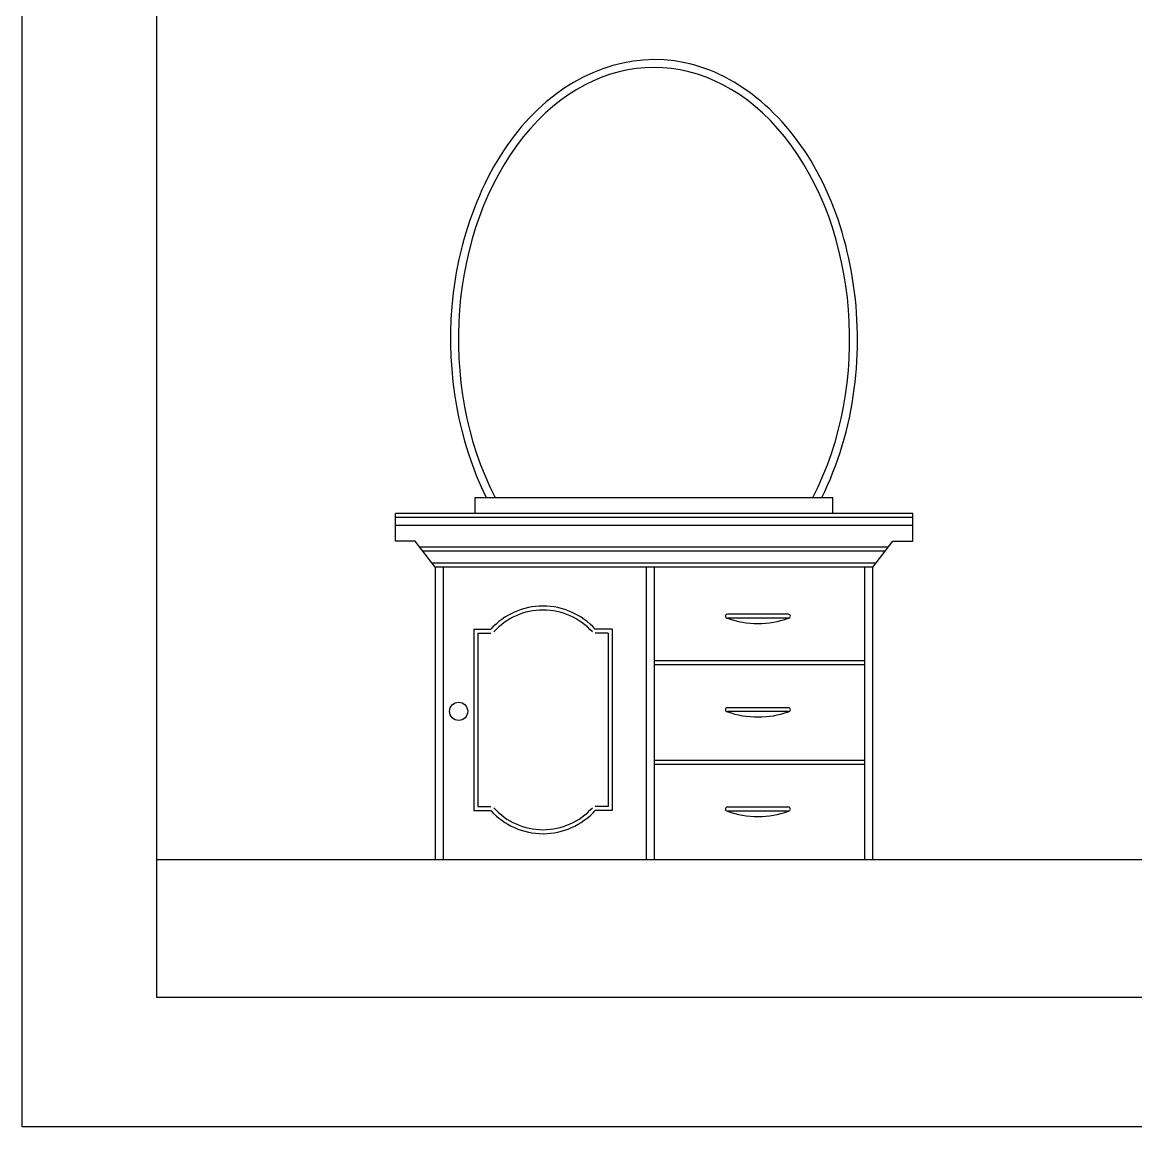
# Model space of a CAD drawing. Header units: inches. Extents: x 6.9 to 49.4, y 11.8 to 36.5.
# Drawn here: x 28.365 to 31.163, y 11.752 to 14.528 of the extents above; entities that cross this region are included whole.
import ezdxf

# ---------------------------------------------------------------- set-up
doc = ezdxf.new("R2010")
doc.units = ezdxf.units.IN
doc.header["$MEASUREMENT"] = 0
for name, color, linetype in [('02', 2, 'Continuous'), ('1', 1, 'Continuous'), ('kadrbm', 4, 'Continuous')]:
    doc.layers.add(name, color=color, linetype=linetype)

# ---------------------------------------------------------------- blocks, each defined once
blk = doc.blocks.new('kadrbm')
at = {"layer": 'kadrbm', "color": 4}
blk.add_lwpolyline([(0, 0), (0, 24.7972), (21, 24.7972), (21, 0), (0, 0)], close=True, dxfattribs=at)
blk.add_lwpolyline([(20.6631, 0.3257), (20.6631, 24.4603), (0.3369, 24.4603), (0.3369, 0.3257), (20.6631, 0.3257)], dxfattribs=at)

msp = doc.modelspace()

# ---------------------------------------------------------------- linework, layer by layer
at = {"layer": '02'}
for p, q in [((29.5032, 13.3339), (30.4022, 13.3339)), ((29.5032, 13.2939), (29.5032, 13.3339)), ((30.4022, 13.2939), (30.4022, 13.3339)), ((30.6027, 13.2939), (29.3027, 13.2939)), ((29.3027, 13.2239), (29.3027, 13.2939)), ((30.6027, 13.2239), (30.6027, 13.2939)), ((30.6027, 13.2839), (29.3027, 13.2839)), ((30.6027, 13.2639), (29.3027, 13.2639)), ((29.3527, 13.2239), (29.3027, 13.2239)), ((29.4027, 13.1589), (29.3527, 13.2239)), ((30.5411, 13.2089), (29.3642, 13.2089)), ((30.5027, 13.1589), (30.5527, 13.2239)), ((30.5527, 13.2239), (30.6027, 13.2239)), ((30.5335, 13.1989), (29.3719, 13.1989)), ((30.5104, 13.1689), (29.395, 13.1689)), ((30.5027, 13.1589), (29.4027, 13.1589)), ((29.4027, 13.1589), (29.4027, 12.4239)), ((29.4227, 13.1589), (29.4227, 12.4239)), ((29.9327, 13.1589), (29.9327, 12.4239)), ((29.9527, 13.1589), (29.9527, 12.4239)), ((30.4827, 12.4239), (30.4827, 13.1589)), ((30.5027, 12.4239), (30.5027, 13.1589)), ((30.2906, 13.0406), (30.137, 13.0406)), ((30.2906, 13.0306), (30.137, 13.0306)), ((29.4997, 13.0027), (29.5424, 13.0027)), ((29.4997, 13.0027), (29.4997, 12.5473)), ((29.5097, 12.9927), (29.5097, 12.5573)), ((29.5097, 12.9927), (29.5424, 12.9927)), ((29.8478, 13.0027), (29.8051, 13.0027)), ((29.8378, 12.9927), (29.8051, 12.9927)), ((29.8378, 12.9927), (29.8378, 12.5573)), ((29.8478, 13.0027), (29.8478, 12.5473)), ((29.9527, 12.9239), (30.4827, 12.9239)), ((29.9527, 12.9139), (30.4827, 12.9139)), ((30.2906, 12.8056), (30.137, 12.8056)), ((30.2906, 12.7956), (30.137, 12.7956)), ((29.9527, 12.6739), (30.4827, 12.6739)), ((29.9527, 12.6639), (30.4827, 12.6639)), ((29.4997, 12.5473), (29.5424, 12.5473)), ((29.5097, 12.5573), (29.5424, 12.5573)), ((29.8378, 12.5573), (29.8051, 12.5573)), ((29.8478, 12.5473), (29.8051, 12.5473)), ((30.2906, 12.5556), (30.137, 12.5556)), ((30.2906, 12.5456), (30.137, 12.5456))]:
    msp.add_line(p, q, dxfattribs=at)
msp.add_circle((29.4616, 12.7963), 0.0229, dxfattribs=at)
for centre, radius, start, end in [((29.6738, 12.8841), 0.177, 42.0758, 137.9242), ((29.6738, 12.8841), 0.167, 42.0758, 137.9242), ((30.137, 13.0356), 0.005, 90, 270), ((30.2906, 13.0356), 0.005, 270, 90), ((30.2138, 13.2448), 0.2276, 250.2726, 289.7274), ((30.137, 12.8006), 0.005, 90, 270), ((30.2138, 13.0098), 0.2276, 250.2726, 289.7274), ((30.2906, 12.8006), 0.005, 270, 90), ((29.6738, 12.6659), 0.177, 222.0758, 317.9242), ((29.6738, 12.6659), 0.167, 222.0758, 317.9242), ((30.137, 12.5506), 0.005, 90, 270), ((30.2138, 12.7598), 0.2276, 250.2726, 289.7274), ((30.2906, 12.5506), 0.005, 270, 90)]:
    msp.add_arc(centre, radius, start, end, dxfattribs=at)
msp.add_ellipse((29.9527, 13.7325), major_axis=(0, -0.6824), ratio=0.720482, start_param=0.946987, end_param=5.336198, dxfattribs=at)
msp.add_open_spline([(30.3742, 13.3339), (30.4151, 13.4157), (30.4432, 13.5093), (30.4803, 13.79), (30.449, 13.9857), (30.2921, 14.2907), (30.1668, 14.3983), (29.8928, 14.4555), (29.7478, 14.4032), (29.5315, 14.1737), (29.4601, 13.9986), (29.4303, 13.6465), (29.4616, 13.4729), (29.5312, 13.3339)], degree=3, knots=[0.963072, 0.963072, 0.963072, 0.963072, 1.389317, 1.389317, 2.190896, 2.190896, 2.992476, 2.992476, 3.794056, 3.794056, 4.595636, 4.595636, 5.320115, 5.320115, 5.320115, 5.320115], dxfattribs=at)
at = {"layer": '1'}
msp.add_line((28.702, 12.4239), (49.0282, 12.4239), dxfattribs=at)

# ---------------------------------------------------------------- block references
at = {"layer": 'kadrbm'}
msp.add_blockref('kadrbm', (28.3651, 11.7523), dxfattribs=at)

doc.saveas('drawing.dxf')
